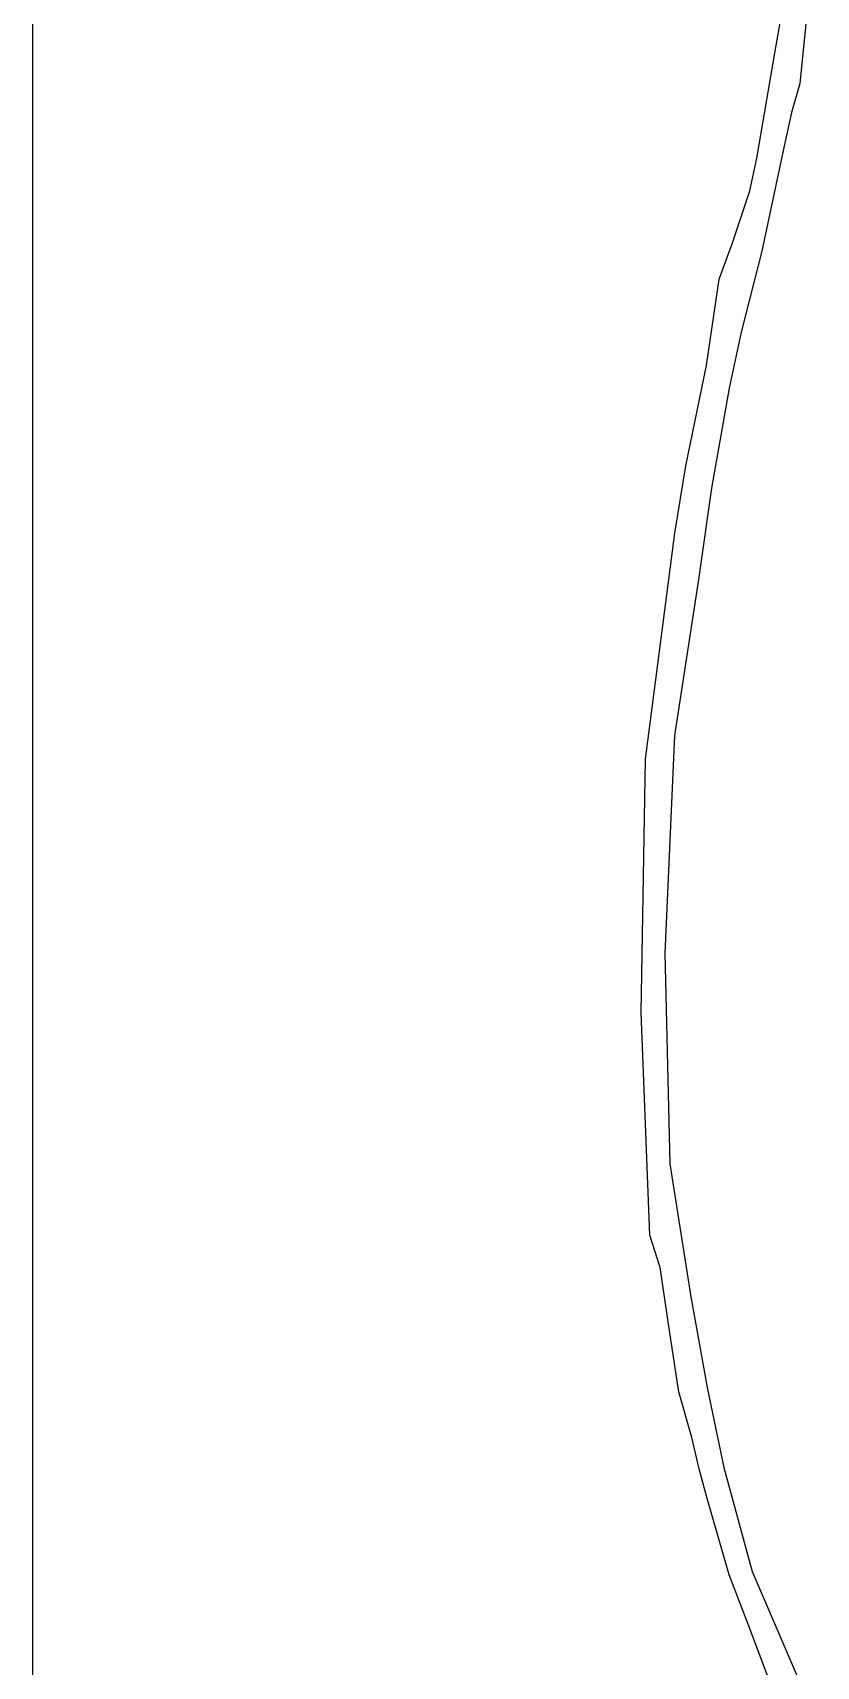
# Model space of a CAD drawing. Header units: centimetres. Extents: x 0 to 27.5, y -5.9 to 8.
# Drawn here: x 19 to 19.926, y -0.827 to 1.105 of the extents above; entities that cross this region are included whole.
import ezdxf

# ---------------------------------------------------------------- set-up
doc = ezdxf.new("R2010")
doc.units = ezdxf.units.CM
doc.header["$MEASUREMENT"] = 0
doc.layers.add('digi3 v3_Sketch1', color=7, linetype='Continuous')

msp = doc.modelspace()

# ---------------------------------------------------------------- linework, layer by layer
at = {"layer": 'digi3 v3_Sketch1'}
for p, q in [((19, -5.8698), (19, 7)), ((19.9264, 1.237), (19.907, 1.0454)), ((19.8774, 1.0809), (19.8986, 1.206)), ((19.8562, 0.9569), (19.8774, 1.0809)), ((19.907, 1.0454), (19.8971, 1.0111)), ((19.8971, 1.0111), (19.8869, 0.9639)), ((19.8477, 0.9182), (19.8562, 0.9569)), ((19.8869, 0.9639), (19.8621, 0.8469)), ((19.8271, 0.8557), (19.8477, 0.9182)), ((19.8117, 0.8139), (19.8271, 0.8557)), ((19.8621, 0.8469), (19.8374, 0.7511)), ((19.7965, 0.7117), (19.8117, 0.8139)), ((19.8374, 0.7511), (19.8232, 0.6849)), ((19.7721, 0.593), (19.7965, 0.7117)), ((19.8232, 0.6849), (19.8026, 0.5667)), ((19.7592, 0.5133), (19.7721, 0.593)), ((19.8026, 0.5667), (19.7871, 0.4586)), ((19.7244, 0.2459), (19.7592, 0.5133)), ((19.7871, 0.4586), (19.7587, 0.2742)), ((19.7587, 0.2742), (19.7472, 0.0164)), ((19.7194, -0.0542), (19.7244, 0.2459)), ((19.7472, 0.0164), (19.7533, -0.2325)), ((19.7297, -0.3171), (19.7194, -0.0542)), ((19.7533, -0.2325), (19.7779, -0.39)), ((19.7417, -0.3554), (19.7297, -0.3171)), ((19.7525, -0.4275), (19.7417, -0.3554)), ((19.7779, -0.39), (19.7978, -0.4993)), ((19.7639, -0.5022), (19.7525, -0.4275)), ((19.7791, -0.5564), (19.7639, -0.5022)), ((19.7978, -0.4993), (19.817, -0.5916)), ((19.788, -0.5932), (19.7791, -0.5564)), ((19.7967, -0.6258), (19.788, -0.5932)), ((19.817, -0.5916), (19.8504, -0.7148)), ((19.8233, -0.7186), (19.7967, -0.6258)), ((19.8504, -0.7148), (19.9062, -0.844)), ((19.8462, -0.7784), (19.8233, -0.7186)), ((19.878, -0.8629), (19.8462, -0.7784))]:
    msp.add_line(p, q, dxfattribs=at)

doc.saveas('drawing.dxf')
